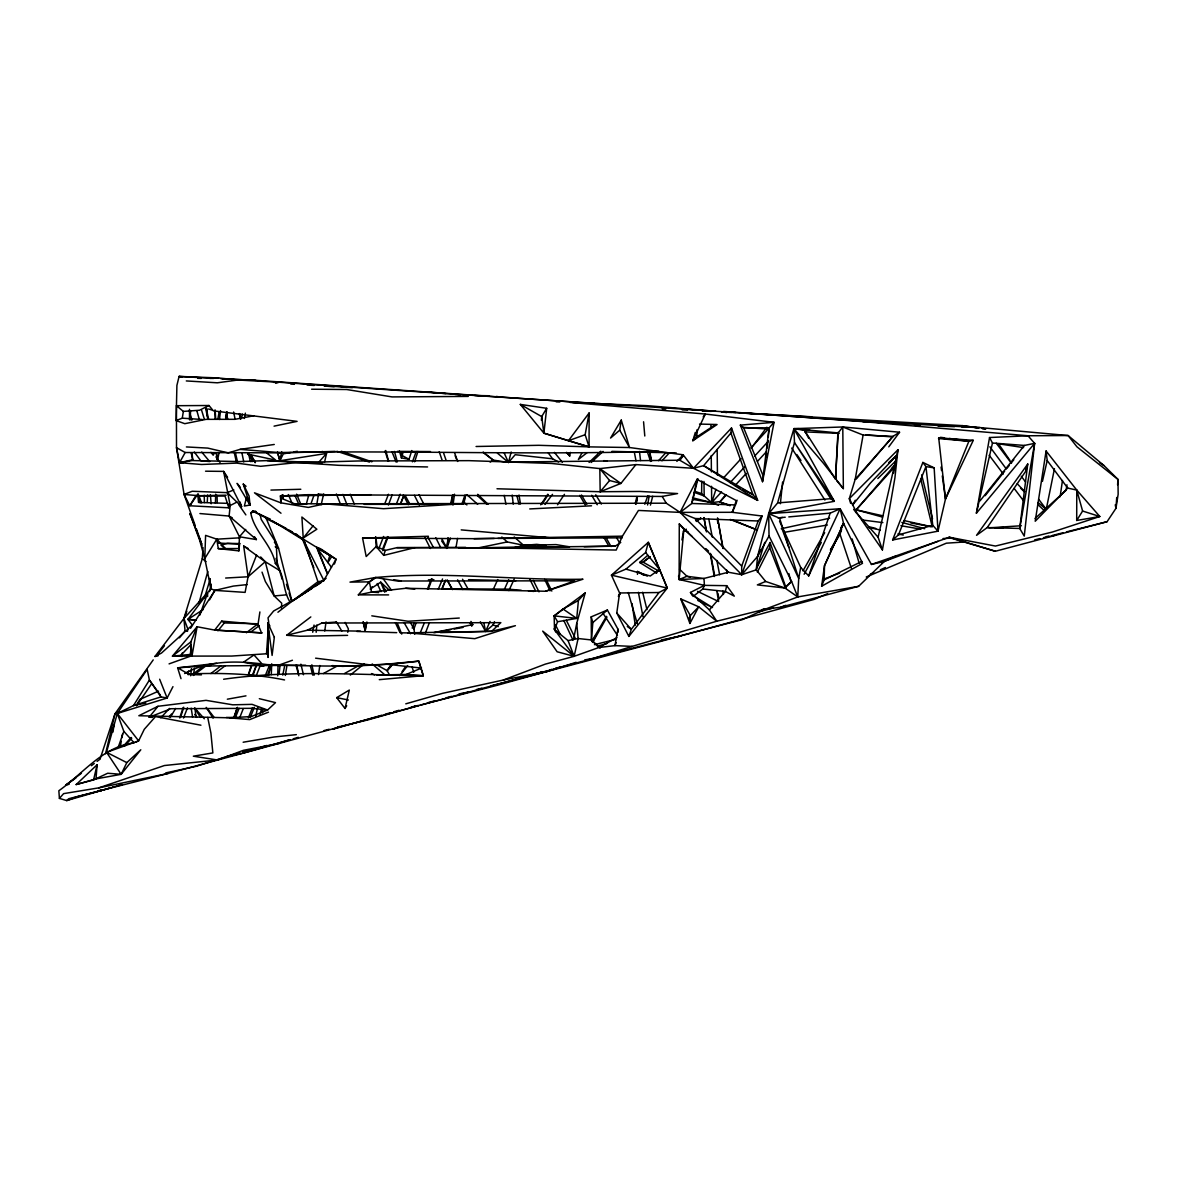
<?xml version="1.0" encoding="UTF-8"?>
<svg xmlns="http://www.w3.org/2000/svg" width="1177" height="1177" viewBox="0 0 1177 1177"><rect width="100%" height="100%" fill="white"/><g stroke="black" fill="none" stroke-linecap="round" stroke-linejoin="round"><path stroke-width="1.5" d="M589.103 413.009L585.146 434.71L589.088 446.877L543.892 433.165L546.687 408.301L520.322 404.402L543.892 433.165L568.432 440.728L589.103 413.009L589.088 446.877L629.518 447.525L683.16 454.793L693.474 468.299L757.65 500.357L731.52 427.987L693.474 468.299L635.904 464.591L599.829 468.593L551.483 463.444L468.99 460.648L357.911 460.987L295.662 462.723L260.588 466.313L236.739 463.105L201.502 464.488L179.522 462.679L176.506 447.672L176.447 405.697L208.976 405.506L213.375 410.861L297.09 421.366L274.064 426.148M764.756 542.391L756.252 569.845L741.745 574.7L728.328 572.228L679.276 524.015L679.129 579.511L704.405 585.366L726.724 585.675L734.316 596.136L725.356 591.472L702.801 589L693.076 596.445M1076.764 490.088L1082.605 511.039L1099.818 516.512L1076.705 520.469L1076.764 490.088L1046.088 450.997L1035.216 521.234L1067.73 488.087L1076.764 490.088L1099.818 516.512L1052.503 532.004L995.448 546.054L949.442 537.256L871.436 564.445L840.143 508.744L768.684 513.658L757.591 556.397L756.252 569.845L765.668 581.467L784.927 588L797.756 596.93L858.621 586.308L884.383 561.4L937.907 541.332M718.529 505.286L711.688 502.594L701.624 493.634L701.742 481.025M268.503 630.548L268.062 657.457L267.812 622.898L269.901 625.884M253.732 415.775L234.973 419.321L206.078 419.35L184.789 423.691L176.123 420.557L176.903 385.379L179.095 376.419L213.684 378.42M695.327 432.356L692.856 440.713L696.843 436.858L697.005 429.782M843.497 523.206L862.506 563.312L821.62 586.249L824.121 579.908L824.518 565.622L843.497 523.206L840.143 508.744L830.168 513.157L788.811 516.909M215.42 503.285L215.7 494.119M637.434 574.361L637.522 571.448L647.306 576.142M277.698 675.804L278.081 664.931M190.218 419.659L190.556 410.773M271.284 674.656L271.725 663.784M158.071 655.854L154.952 656.472L183.892 618.513L211.007 588.838L204.769 558.575L205.592 535.373L216.818 539.184L218.26 548.614L238.872 550.865L239.446 536.771L229.118 516.056L230.177 505.536L223.63 471.388L205.548 471.197M262.5 712.909L262.662 709.275M207.27 502.344L207.623 495.017M172.96 686.647L167.119 698.02L161.014 696.887L149.405 680.056L147.154 669.389L117.303 713.468L123.82 731.344L134.178 742.849C102.885 746.439 83.096 773.686 58.85 790.738L59.409 798.389L66.692 800.581L68.796 798.697L168.193 773.436L593.458 658.34L742.349 619.646L765.388 609.112L797.756 596.93L798.712 578.54L800.684 567.402L779.542 521.19M837.936 432.371L835.479 479.127L804.465 430.296L793.916 428.663L768.684 513.658L769.037 535.991L791.577 581.379L797.756 596.93M688.913 618.69L690.325 615.556L698.711 606.802L689.899 623.442L690.325 615.556L680.777 598.916L698.711 606.802L716.734 621.221L765.388 609.112L762.078 609.554M888.782 446.833L899.566 432.224L842.791 426.971L838.171 432.93L835.479 479.127L836.111 475.537M281.391 608.229L281.715 603.212L274.167 595.959L265.369 581.556L262.03 572.125M179.419 637.846L185.069 630.975L183.892 618.513L202.297 558.663L203.047 547.555M261.426 632.711L258.028 624.325L221.717 621.118L214.685 630.078L261.882 632.888L214.685 630.078L197.103 626.752L172.46 656.119L231.707 656.06L266.502 653.779L268.694 622.221L268.032 617.822L273.652 610.995L294.883 599.211L326.117 578.334M1116.723 497.474L1115.958 508.332L1107.057 521.705L995.345 551.248L948.485 537.374M1117.591 484.806L1117.973 479.392L1104.07 465.636L1068.113 435.534L979.882 427.575L862.653 421.601L723.575 411.42M96.014 778.894L97.088 764.77L76.167 784.559L93.572 779.91L107.695 773.245L121.157 774.319L140.799 749.778L126.807 762.608L121.157 774.319L96.014 778.894L76.167 784.559M757.341 572.125L769.67 547.643L770.067 542.509L786.104 587.985M728.328 572.228L703.978 578.451L704.405 585.366L690.458 592.443L709.393 609.892L716.734 621.221L632.123 646.394L614.982 645.629L598.931 647.497L591.413 639.95L592.84 622.545L591.207 616.851L607.376 610.024L617.925 629.121L618.102 632.211M541.391 420.218L541.7 416.584L546.687 408.301M316.172 632.299L316.804 625.105M573.567 639.317L576.73 623.324L585.219 592.958L578.407 600.461L576.745 618.411L557.589 621.736L554.529 629.577L574.126 656.325L598.931 647.497L616.88 637.669M766.448 457.088L766.786 453.439M767.286 447.951L767.948 440.639M768.287 436.976L769.125 427.839L774.054 422.322L705.332 414.039L570.051 402.431M679.276 524.015L683.896 529.223L679.129 579.511L703.978 578.451L686.956 576.289L679.129 579.511L678.54 575.891M375.581 536.815L376.154 546.555L385.262 550.409L396.943 547.658L486.645 547.761L616.189 550.056L622.412 536.168L638.449 510.435L680.085 512.392L732.271 512.304L762.093 516.026L758.179 520.999L695.004 518.498L680.085 512.392L666.27 503.197L324.72 503.815L308.33 507.419L280.847 502.829L281.641 495.179M780.38 503.727L782.602 482.026M238.872 550.865L239.578 544.333M188.143 674.715L188.526 671.096M190.277 654.795L191.248 645.746M190.689 675.775L191.468 668.595M850.618 503.315L849.308 498.651L897.933 449.776L894.917 477.847L882.426 549.909L857.621 514.143L849.308 498.651L855.208 479.289L863.109 435.049L842.791 426.971L793.916 428.663L794.49 442.552L777.629 502.903L768.684 513.658L798.712 578.54L779.601 518.189L768.684 513.658L834.346 501.314L793.916 428.663L799.212 428.663M441.61 540.905L446.877 548.364L448.04 537.639M451.762 503.697L452.733 494.767L450.6 503.638M279.052 674.347L280.067 665.211M862.653 421.601L1027.977 435.77L1034.627 443.346L1024.255 536.094L1019.694 528.458L1027.742 464.018L976.557 535.314L987.223 527.576L1025.903 471.006L1027.742 464.018M219.496 419.483L220.54 410.611M181.891 656.531L182.332 652.897M366.062 623.442L365.194 630.666L363.031 621.853M507.022 462.075L679.762 460.222L693.474 468.299L703.64 465.651L757.65 500.357L752.912 494.575L730.902 433.018L731.52 427.987M762.534 481.702L769.125 427.839L743.643 427.751L740.348 425.132L774.054 422.322L762.534 481.702L740.348 425.132M250.289 458.265L250.745 454.749L247.582 454.293M1025.903 471.006L1026.329 467.578M441.802 538.625L446.877 548.364L448.143 539.346M452.983 505.036L454.513 494.193M616.777 613.011L619.602 592.973L611.452 575.17L648.321 542.303L667.271 588.073L628.886 636.419L616.777 613.011L631.313 629.342L628.886 636.419M821.62 586.249L824.518 565.622L843.644 523.618M318.526 674.583L319.82 665.505M324.749 631.004L326.044 621.927M1060.109 496.768L1062.478 480.51M258.028 624.325L259.896 611.937M112.948 732.109L114.007 725.003M619.735 430.179L621.265 420.101L629.518 447.525L619.735 430.179L610.569 438.05L621.265 420.101M176.123 420.557L182.288 418.173L183.347 411.406L176.447 405.697M1066.082 490.191L1066.965 484.792M241.756 417.6L242.33 414.054M285.32 675.436L286.791 666.476M120.701 744.717L121.275 741.201M121.849 737.699L122.437 734.183M316.672 505.021L318.54 494.193M989.533 437.535L992.476 443.008L1024.387 445.436L1034.627 443.346L976.395 513.201L989.533 437.535L1027.977 435.77L1068.113 435.534L1076.955 446.819L1117.973 479.392L1118.15 494.266L1115.958 508.332L1115.252 504.815M192.057 655.618L197.103 626.752L190.821 641.921L192.057 655.618L169.076 663.887M194.558 668.256L193.308 675.421L206.461 665.491M1034.627 443.346L1019.694 528.458L987.223 527.576M455.999 547.364L457.588 538.375M463.62 504.242L465.209 495.252L464.194 502.476L466.886 504.948M617.925 629.121L614.982 645.629L616.115 642.701M636.124 503.741L637.404 496.635M647.571 504.977L649.174 496.12M681.954 539.963L683.896 529.223L688.413 532.254M217.833 419.115L219.113 412.112M893.52 473.272L897.933 449.776M312.714 632.255L314.038 625.061M256.586 555.058L248.067 576.774L245.11 592.384L214.891 590.383L211.007 588.838L209.447 578.466M244.345 418.468L245.375 413.156M366.915 621.971L365.194 630.666L363.355 622.118M566.564 452.336L569.697 455.999L570.404 452.395M347.745 632.284L348.407 628.945L345.096 622.398M1038.143 502.623L1046.265 509.303L1054.46 468.681M220.114 462.473L217.598 459.869L219.04 452.807M225.866 419.233L227.308 412.171M282.774 675.142L284.584 666.182M324.572 462.075L326.573 453.425L279.861 460.751L281.73 451.762M209.506 591.648L210.992 584.557M260.132 714.748L261.294 709.378M268.606 675.451L270.533 666.52M976.395 513.201L992.476 443.008M255.777 716.013L257.734 707.097M405.785 703.831L442.626 693.327L503.329 680.026L545.319 664.122L574.126 656.325L578.113 638.522L576.73 623.324M225.587 417.188L226.778 411.876M266.502 653.779L267.723 648.409M882.426 549.909L878.101 537.212L896.815 455.249L888.709 462.635M1042.425 481.408L1047.206 460.531L1046.088 450.997M93.572 779.91L97.088 764.77M321.174 504.683L323.66 494.002M345.023 708.48L349.304 690.075L336.681 697.637L345.023 708.48L346.7 705.773M942.291 475.92L945.484 499.004L973.276 440.33L968.995 440.963L945.484 499.004L938.01 531.165L892.607 539.978L922.871 462.429L934.155 467.857L938.01 531.165L932.772 525.339L925.931 466.607L922.871 462.429M105.562 753.692L114.963 713.851L153.216 659.9M635.242 503.624L636.904 496.576M726.724 585.675L725.356 591.472L709.393 609.892M246.567 497.327L244.36 506.036L250.01 505.036L249.083 495.988L243.271 484.1L246.067 486.292M650.454 505.11L652.691 496.282M511.171 451.983L508.479 462.532L497.415 453.13M635.801 504.359L637.125 499.18M667.271 588.073L611.452 575.17L625.943 569.138L645.643 552.528L648.321 542.303L667.271 588.073L659.002 592.531L631.313 629.342L627.282 626.488M306.285 504.197L308.683 495.429M106.195 753.368L117.303 713.468L133.487 705.582L161.014 696.887M198.957 603.051L207.799 571.507M411.803 450.541L409.022 459.28L401.416 457.927L403.196 451.983M204.489 597.798L210.271 578.775M414.863 547.643L383.731 555.382L385.262 550.409M830.579 549.894L840.04 534.299L841.555 529.459L830.447 550.1M180.493 717.558L183.744 707.274M328.236 560.561L329.869 555.397L318.011 547.732M414.657 461.781L417.938 451.468M715.954 489.367L711.688 502.594L692.311 499.313M737.111 500.254L735.566 504.933L691.811 503.476L680.085 512.392L741.745 574.7L757.591 556.397L769.037 535.991M100.207 758.635L114.963 713.851L117.715 711.776M234.002 717.72L237.46 707.318M248.421 674.347L251.319 665.667M252.82 676.039L256.233 665.726M334.415 564.063L336.063 559.237L321.115 549.085M446.877 548.364L450.364 538.066M462.031 503.756L464.944 495.164M800.684 567.402L808.702 575.936L830.168 513.157M179.64 717.911L183.215 707.495M234.164 716.602L237.165 707.921M248.524 674.951L251.51 666.285M762.093 516.026L741.745 574.7L741.701 566.078L758.179 520.999M118.436 746.674L123.82 731.344M311.066 503.535L314.097 494.899M199.81 615.144L207.549 593.252L207.608 596.577M644.805 504.256L647.791 495.767M412.45 461.825L416.202 451.512M414.701 634.226L413.951 628.856L415.834 623.678M428.369 589.177L432.136 578.819M388.41 505.021L392.206 494.752M170.253 717.426L175.667 708.422M183.627 619.749L186.849 611.201M382.805 550.718L388.042 536.977M400.474 504.315L403.74 495.723M425.544 632.77L429.414 622.574M442.331 588.588L445.568 580.084L442.037 588.338M183.509 718.044L187.452 707.877M384.541 504.374L388.469 494.266M412.23 628.121L414.216 623.016M427.457 589.03L431.415 578.834M757.591 556.397L760.165 549.806M239.931 717.146L243.286 708.628M256.056 676.201L260.088 665.961M378.965 548.291L383.614 536.462M396.237 504.374L400.224 494.237M382.819 548.526L387.542 536.594M401.019 502.535L403.711 495.708M235.047 718.441L239.108 708.319M251.966 676.26L256.042 666.138M248.362 717.838L252.452 707.657M265.369 675.436L269.459 665.255M892.607 539.978L898.478 534.858L925.931 466.607L934.155 467.857M250.245 717.44L254.35 707.303M267.385 675.215L271.504 665.079M420.145 633.02L424.338 622.883M438.359 589.088L442.552 578.952M702.801 589L704.405 585.366M490.059 621.427L485.586 631.431L480.348 621.765M504.227 589.751L508.699 579.746M734.904 506.404L732.271 512.304L736.302 500.608L697.049 479.377L680.085 512.392M493.281 589.339L497.768 579.511M483.821 622.677L485.586 631.431L492.986 625.016L494.502 621.75M508.891 590.604L514.187 579.143M808.702 575.936L840.143 508.744M592.472 642.289L595.606 635.757M277.434 452.042L279.861 460.751L283.333 453.866L290.351 452.571M852.766 505.11L855.252 500.225M756.531 568.138L770.067 542.509M804.126 574.244L821.296 542.465M190.556 628.283L214.891 590.383L233.429 586.072L247.244 584.572M581.806 453.189L578.363 459.471L586.911 452.821M214.582 452.689L213.199 455.205L210.948 452.336M335.165 451.365L283.127 452.88L185.186 452.512L179.522 462.679L182.921 463.135M592.693 642.392L606.964 617.057M618.558 596.459L620.353 593.296M209.565 599.799L214.891 590.383M802.979 570.845L824.665 532.666M591.84 641.156L606.479 616.351M618.381 596.195L620.205 593.105M195.912 495.502L189.777 505.772L228.853 507.817L228.618 504.197M137.223 703.861L140.034 699.153M840.628 528.208L843.438 523.559M327.927 562.621L331.693 556.486M240.27 537.786L216.818 539.184L204.769 558.575L199.678 540.331L189.85 513.466L201.723 544.142L196.324 528.708M683.16 454.793L679.762 460.222L683.16 455.985M1076.705 520.469L1082.605 511.039M542.259 503.962L548.129 494.678M540.743 504.83L547.791 494.237M557.515 504.771L564.46 494.325M389.675 675.186L387.071 670.61L391.102 664.681M136.488 705.773L151.553 683.896M197.589 494.502L189.777 505.772L184.083 494.443L176.506 447.672L185.186 452.512M402.034 671.67L405.035 667.388M751.676 447.613L766.889 427.222M544.98 504.433L552.513 494.369M154.952 656.472L161.514 653.044L192.322 625.061L187.937 619.382L207.549 593.252M703.184 416.893L705.332 414.039L692.856 440.713L717.058 424.529L699.55 424.058M157.689 654.25L164.412 645.776M399.724 675.642L407.683 665.608M635.904 464.591L620.912 483.438L600.167 491.736L497.003 488.764M985.149 495.694L1004.628 471.241M1006.923 468.372L1009.219 465.489M1011.514 462.62L1013.809 459.736M979.955 500.946L1024.387 445.436M152.804 717.367L149.17 717.249L157.983 706.288L206.034 700.344L232.796 704.817L252.055 704.361L267.591 710.025L275.521 702.61L259.323 698.697M303.225 538.051L316.863 529.223L301.9 517.027L303.225 538.051L313.067 525.825M470.079 622.692L471.771 625.855L472.786 624.604L470.962 621.412M726.356 494.899L719.75 502.079L725.429 495.061M852.589 505.065L870.141 483.379L896.815 455.249M217.892 630.828L224.321 622.957L255.792 623.722L258.837 625.487M719.75 502.079L730.255 505.286M730.902 433.018L703.64 465.651L752.912 494.575L743.217 489.529M600.167 491.736L609.598 480.525L620.912 483.438L599.829 468.593L600.167 491.736L640.067 491.442L677.569 493.56L662.224 496.444L308.05 494.693L280.376 495.988L280.847 502.829L254.482 492.81L280.994 513.216M358.323 594.871L369.328 581.865L375.404 577.524C444.568 571.125 513.746 580.511 582.998 579.216L545.642 591.251L405.741 588.279L371.564 592.105L358.323 594.871L388.616 594.9M245.728 529.415L239.446 536.771L256.395 539.581L254.497 536.771M372.3 586.705L370.225 589.133L380.715 582.159L389.484 590.354M856.223 479.024L892.99 436.387L899.566 432.224M894.623 465.371L856.165 509.818L882.515 517.086M169.105 716.793L171.518 714.056M656.119 573.111L659.429 569.344L645.643 552.528M855.208 479.289L892.99 436.387L863.109 435.049M318.481 462.561L326.573 453.425L322.189 451.394M59.409 798.389L63.617 793.636L98.839 787.854L168.193 773.436M123.806 745.674L131.059 737.479M894.785 466.68L856.165 509.818L882.706 515.776M376.611 664.814L387.071 670.61L392.824 664.24M658.576 460.678L665.932 452.586M723.737 477.656L741.039 458.765M750.926 447.966L768.243 429.09L742.584 427.339M124.35 746.218L131.78 738.17M721.53 491.942L711.688 502.594L692.547 497.783M730.137 482.629L744.894 466.651M754.737 455.985L768.257 441.346M387.071 670.61L390.749 666.638M592.281 460.898L597.269 455.514M735.066 485.512L746.277 473.434M757.473 461.355L766.198 451.968M661.96 460.81L669.316 452.91M179.934 656.339L190.821 644.746M160.763 717.735L169.562 708.422M891.504 468.681L894.02 466.063M676.849 461.384L683.131 454.91M877.836 478.553L895.844 460.854M589.088 462.443L600.785 451.218M591.192 462.473L603.065 451.394M785.118 587.367L791.577 581.379L784.927 588L757.355 584.895L765.668 581.467M290.116 602.168C282.451 590.28 284.952 574.273 275.359 563.445C271.607 544.23 254.114 531.724 250.76 512.892L252.761 511.068L256.292 511.612M1035.01 518.468L1066.288 490.088M592.84 622.545L607.376 610.024M364.134 663.931L350.319 675.068M656.692 573.008L639.641 562.459L647.733 555.338M225.646 578.039L248.067 576.774L265.252 561.709L280.317 570.933M277.934 612.246L291.087 602.006L323.852 580.335L336.063 559.237L283.289 526.869L252.761 511.068L270.386 519.189M194.323 673.112L204.445 665.255M246.361 632.77L256.483 624.928M190.821 641.921L172.46 656.119L191.689 654.324M574.126 656.325L542.685 631.107L557.133 651.764L574.126 656.325L568.064 640.612L554.529 629.577L554.146 615.865L563.047 609.024L578.407 600.461M696.416 521.337L700.742 518.027M210.889 673.538L221.026 665.799M215.008 673.494L225.101 665.799M683.44 531.371L686.323 529.164M696.416 521.47L700.742 518.174M347.583 635.359L300.135 636.257L286.673 635.271L310.816 616.925M69.193 784.235L65.662 785.177L81.39 773.274M91.409 765.697L94.263 763.535M97.117 761.372L99.986 759.209M250.304 632.402L259.072 625.796M293.205 600.388L317.922 581.718L324.028 580.717L302.518 538.316M557.589 621.736L554.146 615.865L585.219 592.958M659.429 569.344L650.278 576.009L625.943 569.138M65.662 785.177L75.916 777.938M490.162 462.105L493.148 460.06L505.065 461.987M584.189 546.731L615.321 546.128L620.765 542.45M368.43 582.512L375.89 577.569M696.843 436.858L715.528 424.603M195.956 620.191L187.937 619.382L203.209 609.539M292.44 600.932L311.993 588.412M315.009 586.499L321.027 582.644M420.145 705.126L497.591 685.191L548.335 671.14L551.454 669.36M344.626 673.45L358.72 665.623M695.666 520.396L698.844 518.63M323.395 673.524L337.299 665.961M230.177 505.536L236.974 502.079M208.976 405.506L199.546 410.243L183.347 411.406M157.983 706.288L138.842 715.734L229.633 717.808L249.701 719.603L268.488 712.159M286.673 635.271L307.315 630.21L321.895 623.03L336.136 622.089M824.121 579.908L861.902 561.385M184.642 673.524C209.388 659.561 239.902 660.783 267.194 664.622C317.775 666.403 368.475 667.624 418.821 661.121L423.293 675.686L379.274 679.659M881.382 562.738L896.183 555.868M135.664 742.187L138.636 740.863L144.271 729.313L155.526 716.587L200.929 725.209M239.946 752.78L226.116 756.752L243.139 753.148L289.822 739.73M870.333 574.229L873.672 572.743M880.367 569.771L885.384 567.535M140.622 699.094L158.527 691.149M827.622 593.605L814.19 599.387L661.194 641.274L548.335 671.14L537.536 673.009M866.257 576.98L946.352 543.185L964.522 541.979M339.535 726.474L332.914 729.225L381.672 715.263M376.743 674.995L406.139 674.465L421.543 668.095L386.586 664.196L342.654 666.373L332.267 665.593M233.826 489.926L227.161 492.648L192.204 491.265L184.083 494.443L195.102 525.28M149.17 717.249L170.856 708.731L252.172 708.319L267.591 710.025L251.363 716.543L229.633 717.808M773.421 607.876L757.65 612.275M822.679 579.57L839.613 573.111M762.99 609.48L780.763 607.214L785.839 605.316M98.839 787.854L164.412 765.536L217.495 759.989L243.374 750.323L279.626 743.305M585.146 434.71L568.432 440.728L589.088 446.877L538.772 445.303L476.082 446.495M279.552 664.873L292.426 660.253M545.642 591.251L574.759 580.82L397.311 581.011L375.404 577.524L349.981 582.115L369.328 581.865L371.564 592.105L378.729 592.59M121.157 774.319L106.592 752.324L138.636 740.863L117.303 713.468L167.119 698.02L159.645 679.232M266.635 745.468L256.365 749.013L242.653 751.75M250.76 512.892L255.468 511.333M224.483 757.297L196.176 766.315L165.736 772.906M548.335 671.14L576.127 662.313M632.123 646.394L593.458 658.34L584.719 659.9M275.712 383.275L279.14 382.231C481.879 396.546 684.764 408.507 887.458 423.087M274.256 444.465L240.108 449.364L228.206 452.895L207.77 448.099L186.393 446.936M272.593 744.938L289.733 739.862M293.161 738.832L298.296 737.317M101.399 790.532L66.692 800.581L76.255 796.991L101.443 790.458M103.12 790.032L113.581 787.016M117.067 786.015L122.29 784.5M385.159 714.262L390.381 712.776M393.868 711.776L399.091 710.275M100.575 790.65L109.358 788.163M112.86 787.178L121.643 784.691M418.409 705.611L368.063 719.868L337.828 727.092M898.478 534.858L932.772 525.339M516.674 678.938L521.97 677.481M525.501 676.51L530.798 675.068M534.329 674.097L543.141 671.67M555.5 668.286L560.796 666.829M597.887 645.996L606.743 643.584M780.763 607.214L858.621 586.308M411.038 707.156L416.32 705.744M428.634 702.463L433.916 701.051M446.245 697.77L451.527 696.357M463.841 693.076L469.123 691.664M458.795 694.077L464.106 692.723M476.494 689.545L481.805 688.177M490.662 685.911L547.32 671.376L532.99 674.097M324.043 730.564L329.192 729.269M1034.642 539.89L1039.938 538.566M1043.469 537.668L1048.766 536.344M1052.297 535.461L1062.905 532.798M1066.436 531.901L1107.057 521.705M594.429 644.672L615.527 639.405M221.188 544.907L227.647 543.333L240.108 543.568M512.981 548.011L523.662 545.392L536.697 544.333L545.819 545.466M871.436 564.445L884.383 561.4M192.028 452.91L192.719 459.751L179.522 462.679L192.086 460.56L239.564 461.575L267.223 460.604L322.601 462.708M781.248 528.723L829.653 518.218M478.436 547.893L507.213 541.935L536.241 547.805M568.064 640.612L578.113 638.522L591.413 639.95L600.123 648.144M778.909 518.204L782.425 517.468M433.769 632.637L472.786 624.604M145.83 703.052L133.487 705.582L149.405 680.056L160.455 695.298M661.356 639.979L681.13 635.963M275.359 563.445L277.125 563.106L276.257 543.024L261.25 519.484L260.043 514.467M503.329 680.026L547.32 671.376M97.882 791.032L101.384 790.356M414.731 706.126L418.35 705.464M293.853 451.924L297.354 451.277M434.843 632.535L450.673 629.68M454.19 629.033L462.988 627.444M227.338 699.197L245.978 695.857M784.117 532.357L827.372 525.016M243.153 742.231L274.05 736.993L296.339 734.654M223.63 679.247C289.66 669.787 356.822 674.862 423.293 675.686L418.821 661.121L386.586 664.196M98.044 790.738L101.428 790.267M273.755 382.393L279.14 382.231L237.872 380.009L217.333 382.805L186.304 380.936M720.133 501.608L711.688 502.594L711.541 486.307M216.583 663.357L177.639 667.845L181.008 678.673M485.557 396.119L489.161 395.752L474.625 395.487M226.322 717.44L236.812 717.484M785.221 517.233L778.026 517.88L779.601 518.189M286.555 594.841L274.167 595.959L265.252 561.709L260.676 556.956M639.641 562.459L643.083 562.15L650.293 556.647L643.083 562.15L658.84 571.095M356.881 631.446L396.723 632.652M211.345 665.402L177.639 667.845L188.379 673.935C220.54 672.803 252.923 673.45 284.554 679.938M777.629 502.903L830.741 498.695L834.346 501.314L794.49 442.552L830.741 498.695M458.515 547.879L569.55 547.011M1046.338 536.565L1053.606 536.079M988.827 527.87L1021.401 525.736M462.635 503.756L383.496 508.699L324.72 503.815L294.471 503.741L281.318 498.312M459.28 618.043L408.051 621.265L371.8 615.836M209.889 378.435L218.569 377.949L237.872 380.009M943.012 538.551L952.149 538.066M277.669 452.586C404.579 450.291 531.754 455.205 658.737 451.291M529.738 508.935L591.531 505.801M393.765 663.857L397.355 663.696M809.791 430.061L804.465 430.296L808.687 438.285M994.727 527.899L1003.79 527.517M305.696 665.24L200.487 666.035M400.96 580.879L393.912 579.731M428.399 579.849L433.886 579.643M280.376 495.988L370.946 494.708M270.945 490.073L300.812 489.264M383.731 555.382L376.154 546.555L366.194 556.544L362.575 538.08L428.457 536.271M362.575 538.08L474.022 538.683L622.412 536.168M514.202 536.933L523.662 545.392L556 544.598L568.638 546.672M420.366 633.138L400.357 632.799M440.463 632.608L491.648 631.299L515.408 625.693L474.802 638.67L407.816 632.843L491.648 631.299L500.843 622.662L321.895 623.03M364.208 504.344L437.506 504.344M184.083 494.443L198.898 495.723L226.205 495.179M486.645 547.761L615.321 546.128M619.602 592.973L659.002 592.531M474.022 538.683L494.222 538.477M497.9 538.433L622.118 537.845M396.943 547.658L465.68 547.379M218.26 548.614L239.284 548.541M397.414 451.38L430.473 451.556M441.802 588.735L508.596 589.162L521.264 590.295M311.611 389.219L346.685 389.513L392.044 396.914L468.284 396.414M198.898 495.723L225.013 496.091L228.853 507.817M427.575 466.945L339.02 465.327L267.223 460.604M307.315 630.21L360.456 631.137M197.765 378.317L201.326 378.391M468.52 579.673L515.835 580.761M611.937 451.365L676.245 452.939M324.337 386.188L342.478 386.762M227.544 503.344L198.516 502.447L197.795 494.208M188.57 674.45L201.429 674.877M914.5 425.309L919.943 425.5M938.113 426.133L954.459 426.692M961.727 426.942L979.882 427.575M218.569 377.949L179.095 376.419L182.17 377.155M589.177 403.24L647.026 405.682L715.851 411.288M182.288 418.173L202.4 419.512M220.982 378.817L255.865 380.318L594.679 403.476M556.162 401.828L559.825 401.99M572.669 402.534L585.513 403.078M222.659 378.832L255.865 380.318M804.7 431.856L839.23 433.401M294.471 503.741L306.653 504.315M662.165 408.86L665.799 409.052M682.189 409.876L687.648 410.155M217.76 543.024L239.005 544.083M702.242 410.935L709.54 411.317M722.295 412.009L731.417 412.494M740.539 412.98L755.134 413.76M758.782 413.966L962.345 425.633L978.558 427.942M735.757 412.538L721.28 411.744L726.695 412.597M739.362 412.744L811.689 416.79M603.683 460.663L607.303 460.869M250.098 675.274L261.073 675.907M290.793 384.085L294.412 384.305M307.079 385.041L314.303 385.467M325.161 386.1L334.194 386.63M341.433 387.056L352.276 387.689M536.638 537.286L547.511 537.918L543.98 537.168M973.276 440.33L938.702 437.873L945.484 499.004M406.139 674.465L423.293 675.686M865.919 434.872L892.71 436.947M461.207 529.885L552.572 538.007M187.937 619.382L196.353 620.058M240.108 449.364L283.127 452.88M393.486 503.682L400.754 504.271M199.928 513.555L229.118 516.056L232.237 517.88M689.472 409.434L698.549 410.258M702.169 410.582L711.246 411.406M938.496 438.535L969.51 441.316M528.502 590.942L533.946 591.428M425.883 391.809L445.848 393.633M454.925 394.457L460.384 394.957M892.857 423.602L900.052 424.279M405.741 588.279L414.804 589.133M315.598 658.178L372.226 665.152M838.171 432.93L793.916 428.663L823.282 463.105L843.35 488.632L842.791 426.971M318.025 494.002L325.22 494.708M939.29 437.918L969.598 441.243M558.589 461.928L552.587 458.809L515.173 454.705L508.479 462.532L504.271 453.13M861.785 519.91L882.853 522.617M554.146 615.865L576.745 618.411L563.047 609.024M940.452 437.314L944.028 437.77M949.383 438.462L968.995 440.963M185.069 630.975L187.555 631.328M982.162 428.457L985.767 428.958L982.148 428.487M962.345 425.633L976.748 427.707M1023.593 447.613L998.493 443.788L1009.881 460.31M217.495 759.989L193.337 756.193L212.86 752.912L210.904 733.08L207.74 717.455M496.414 396.428L501.755 397.267M900.905 525.722L920.767 529.135M260.235 665.505L263.839 666.138L243.565 662.195L253.982 654.942L261.5 663.298M910.807 522.956L930.463 526.575M336.681 697.637L348.377 699.991M867.964 527.311L880.308 530.018M897.948 533.887L903.245 535.049M903.951 520.543L932.258 526.899L920.635 478.642M331.487 567.285L316.716 547.791L320.276 548.614M868.758 526.678L875.717 528.414M901.847 522.411L924.681 528.708M690.34 577.26L686.956 576.289L679.556 569.197M208.579 409.007L211.978 410.023M949.442 537.256L995.345 551.248M492.986 625.016L498.254 626.635M336.887 451.277L369.431 462.075M694.68 491.265L701.624 493.634M341.286 451.232L371.844 461.796M721.472 502.682L730.064 505.727M694.224 492.324L704.199 495.988L703.964 481.437M265.781 518.38L286.246 528.576M730.211 519.454L756.943 529.856L731.903 519.704M275.212 546.805L278.522 548.158L291.925 601.197M371.505 673.582L374.727 674.907M697.829 600.476L712.512 607.523L693.9 596.018M697.564 591.34L717.014 600.77M106.592 752.324L126.807 762.608M736.758 486.16L739.995 487.837M248.067 576.774L243.698 546.084L248.215 548.526M400.798 452.13L402.122 455.499L409.022 459.28M289.351 530.297L292.44 532.019M520.322 404.402L541.7 416.584L543.892 433.165M316.716 547.791L329.869 555.397M637.522 571.448L643.687 575.215M272.343 520.822L304.137 540.552L317.922 581.718M1099.495 462.576L1104.07 465.636M221.717 621.118L224.321 622.957M243.698 546.084L265.252 561.709M482.967 452.321L493.148 460.06L483.335 452.262M202.297 558.663L206.034 561.576M266.59 452.895L275.756 460.148L250.745 454.749L252.04 461.722M1017.252 483.747L1024.608 491.515M295.971 533.799L304.137 540.552M229.118 516.056L256.395 539.581M372.197 663.946L384.482 674.553M523.662 545.392L526.178 547.614M221.202 545.334L225.263 548.923M683.896 529.223L692.105 536.491M705.788 548.6L708.525 551.027M466.872 494.664L477.685 504.33M477.259 495.517L486.69 504.139M501.829 536.992L507.213 541.935M1020.547 488.175L1024.534 491.942M1037.82 504.492L1044.47 510.774M477.685 494.325L488.087 504.344M229.618 495.002L227.161 492.648L241.623 506.64L239.961 501.902M695.004 518.498L741.701 566.078M216.818 539.184L225.498 548.614M196.147 717.043L194.823 708.142L204.312 718.779M857.621 514.143L878.101 537.212M201.738 452.071L209.668 461.561L200.767 460.707L194.308 452.027M836.597 480.481L843.35 488.632M599.829 468.593L609.598 480.525M240.388 487.44L237.077 483.364L250.01 505.036L248.509 500.313M554.396 452.38L562.326 462.223M567.417 453.13L569.697 455.999M207.373 708.657L213.861 717.014M996.242 443.199L1011.47 463.311M1021.253 476.244L1025.594 481.996M1038.644 499.239L1046.265 509.303M989.18 455.264L1003.304 473.993M1014.162 488.411L1023.931 501.387M1047.206 460.531L1067.73 488.087M989.901 446.804L1006.32 468.961M853.634 509.303L856.841 513.628M548.35 453.042L552.587 458.809M194.676 714.424L196.809 717.381M383.025 578.481L391.514 590.295M796.814 454.513L800.978 460.516M238.946 504.933L245.861 514.893M274.388 542.17L278.522 548.158L265.899 517.615M227.588 477.347L223.63 471.388L241.623 506.64M603.271 613.688L617.439 635.403M206.196 707.392L213.081 718.102M791.709 448.084L824.9 500.034M255.424 462.384L250.745 454.749L255.159 462.752M595.753 494.781L601.344 504.036M662.224 496.444L666.27 503.197M194.823 708.142L200.414 717.455M690.458 592.443L692.311 595.562M591.693 495.267L597.239 504.742M616.689 537.86L619.455 542.597M336.269 621.677L341.801 631.093M386.13 591.545L380.715 582.159L384.776 592.208M404.197 622.824L410.523 633.785M581.467 494.973L586.852 504.344M605.699 537.183L611.084 546.569M579.775 495.385L585.219 504.874M604.242 538.066L608.774 545.966M452.63 589.545L447.128 579.981L452.174 589.471M462.546 579.231L467.872 588.691M410.479 622.633L413.951 628.856M457.603 579.849L462.855 589.53M405.271 495.62L409.64 503.668M428.001 537.448L433.239 547.099M215.98 456.794L217.598 459.869L216.524 453.071M419.012 494.796L424.073 504.536M403.387 494.973L408.301 504.698M424.691 537.153L430.429 548.511M414.407 495.326L419.336 505.11M435.74 537.683L440.654 547.452M533.284 580.379L539.007 591.854M555.353 624.619L560.267 634.462M546.216 579.717L551.836 591.06M566.299 620.191L575.141 637.993M529.841 579.231L535.506 590.766M554.132 628.68L555.75 631.975M544.686 579.408L550.042 590.883M563.798 620.426L572.978 640.126M377.199 583.498L380.995 591.663M395.384 622.707L399.93 632.52M470.256 622.53L471.771 625.855M288.306 494.561L291.984 502.947M295.044 495.664L298.664 503.977M202.12 546.025L199.104 536.933M350.246 494.237L354.424 504.286M296.619 494.149L300.738 504.094M317.407 549.497L327.221 573.287M743.643 427.751L763.093 475.714M455.161 455.823L456.529 459.207M397.679 624.045L401.74 634.094M392.073 451.953L396.163 462.134M336.387 493.957L340.462 504.08M342.904 494.384L346.98 504.595M316.951 547.128L327.486 573.567M302.386 538.889L313.847 567.726M769.67 547.643L785.5 588.22M198.31 494.281L201.591 502.844M183.892 618.513L188.173 629.872M680.777 598.916L689.899 623.442M782.234 529.341L788.855 547.334M198.472 496.576L200.311 501.579M454.572 452.836L457.706 461.472M190.247 414.716L192.072 419.909M443.626 453.16L446.009 460.03M439.212 451.747L442.155 460.295M840.04 534.299L851.471 568.594M311.846 664.784L314.141 675.201M647.159 451.144L650.543 461.443M243.271 484.1L250.01 505.036M385.026 450.982L388.322 461.34M401.048 452.086L402.122 455.499M282.2 579.408L275.992 558.398M412.141 667.153L413.73 672.302M201.679 410.493L204.371 419.292M286.497 584.322L288.041 589.456M289.086 592.87L291.661 601.432M628.238 592.517L637.36 623.928M399.415 451.012L401.416 457.927M852.148 538.948L859.151 563.224M196.839 410.699L199.34 419.542M190.203 416.467L191.189 419.939M394.427 451.438L397.34 461.87M277.566 452.306L279.861 460.751M385.762 450.497L388.616 461.149M296.045 665.226L298.826 675.73M310.507 666.432L312.802 675.157M788.855 573.567L791.091 582.38M516.835 495.546L519.042 504.227M239.652 413.568L240.961 418.806M198.089 494.281L200.208 502.859M642.671 592.252L646.953 609.598M921.665 474.861L932.522 518.895M300.885 664.166L303.475 674.745M296.575 664.887L298.267 671.993M239.284 413.936L240.52 419.233M248.332 452.807L250.392 461.634M226.514 413.907L227.75 419.247M235.503 453.116L237.548 462.017M225.822 415.452L226.631 419.012M234.326 452.895L236.342 461.811M191.189 452.998L192.719 459.751M206.196 408.257L208.55 418.938M216.024 452.748L217.598 459.869M233.635 411.994L235.076 419.13M241.947 453.013L243.757 461.914M205.681 408.228L207.814 418.894M649.792 452.042L651.587 461.031M504.212 495.34L505.963 504.242M708.848 519.292L712.335 537.198M716.852 560.458L719.647 574.773M722.781 590.883L723.472 594.459M634.285 451.894L636.007 460.869M649.41 451.512L651.102 460.354M638.39 592.296L643.025 616.88M717.514 517.865L723.193 548.6M703.949 517.615L706.288 530.238M710.614 553.69L714.616 575.332M717.955 593.355L718.617 596.96M703.934 517.6L706.435 531.886M710.187 553.322L714.262 576.539M716.764 590.839L718.632 601.55M717.793 519.072L722.781 548.041M726.518 569.756L727.136 573.376M519.013 495.017L520.484 503.962M191.189 708.171L192.587 717.014M632.034 603.566L635.271 625.149M941.07 467.048L941.556 470.594M375.86 537.212L377.258 548.129M639.479 451.453L640.538 460.545M512.201 495.076L513.246 504.124M717.411 519.675L717.808 523.279M210.374 494.767L211.169 503.8M643.569 421.793L644.79 436.005M282.745 494.884L283.054 498.489L282.921 495.017M215.17 410.317L215.7 419.086M210.742 583.615L211.007 588.838M206.917 408.625L207.123 415.908M214.979 410.052L215.214 419.056M204.224 495.282L204.401 502.564M217.083 495.34L217.215 502.535M717.176 449.482L717.455 475.214M710.967 424.809L710.996 428.428M711.246 455.558L711.408 471.845M591.207 616.851L591.413 639.95M189.482 409.316L189.526 419.836M274.329 637.272L272.108 655.427L267.812 622.898L274.329 637.272M697.049 479.377L691.811 503.476L697.961 478.833L697.049 479.377"/></g></svg>
